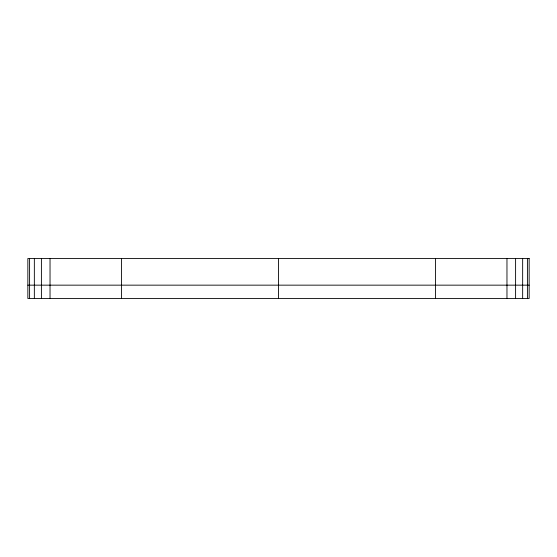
<?xml version="1.0" encoding="UTF-8"?>
<svg xmlns="http://www.w3.org/2000/svg" width="557" height="557" viewBox="0 0 557 557"><rect width="100%" height="100%" fill="white"/><g stroke="black" fill="none" stroke-linecap="round" stroke-linejoin="round"><path stroke-width="0.84" d="M27.85 285.156L529.15 285.156M527.409 258.532L527.409 298.468M522.654 258.532L522.654 298.468M515.601 258.532L515.601 298.468M506.967 258.532L506.967 298.468M435.574 258.532L435.574 298.468M278.5 258.532L278.5 298.468M121.426 258.532L121.426 298.468M50.033 258.532L50.033 298.468M41.399 258.532L41.399 298.468M34.346 258.532L34.346 298.468M29.591 258.532L29.591 298.468M529.15 258.532L27.85 258.532L27.85 298.468L529.15 298.468L529.15 258.532"/></g></svg>
